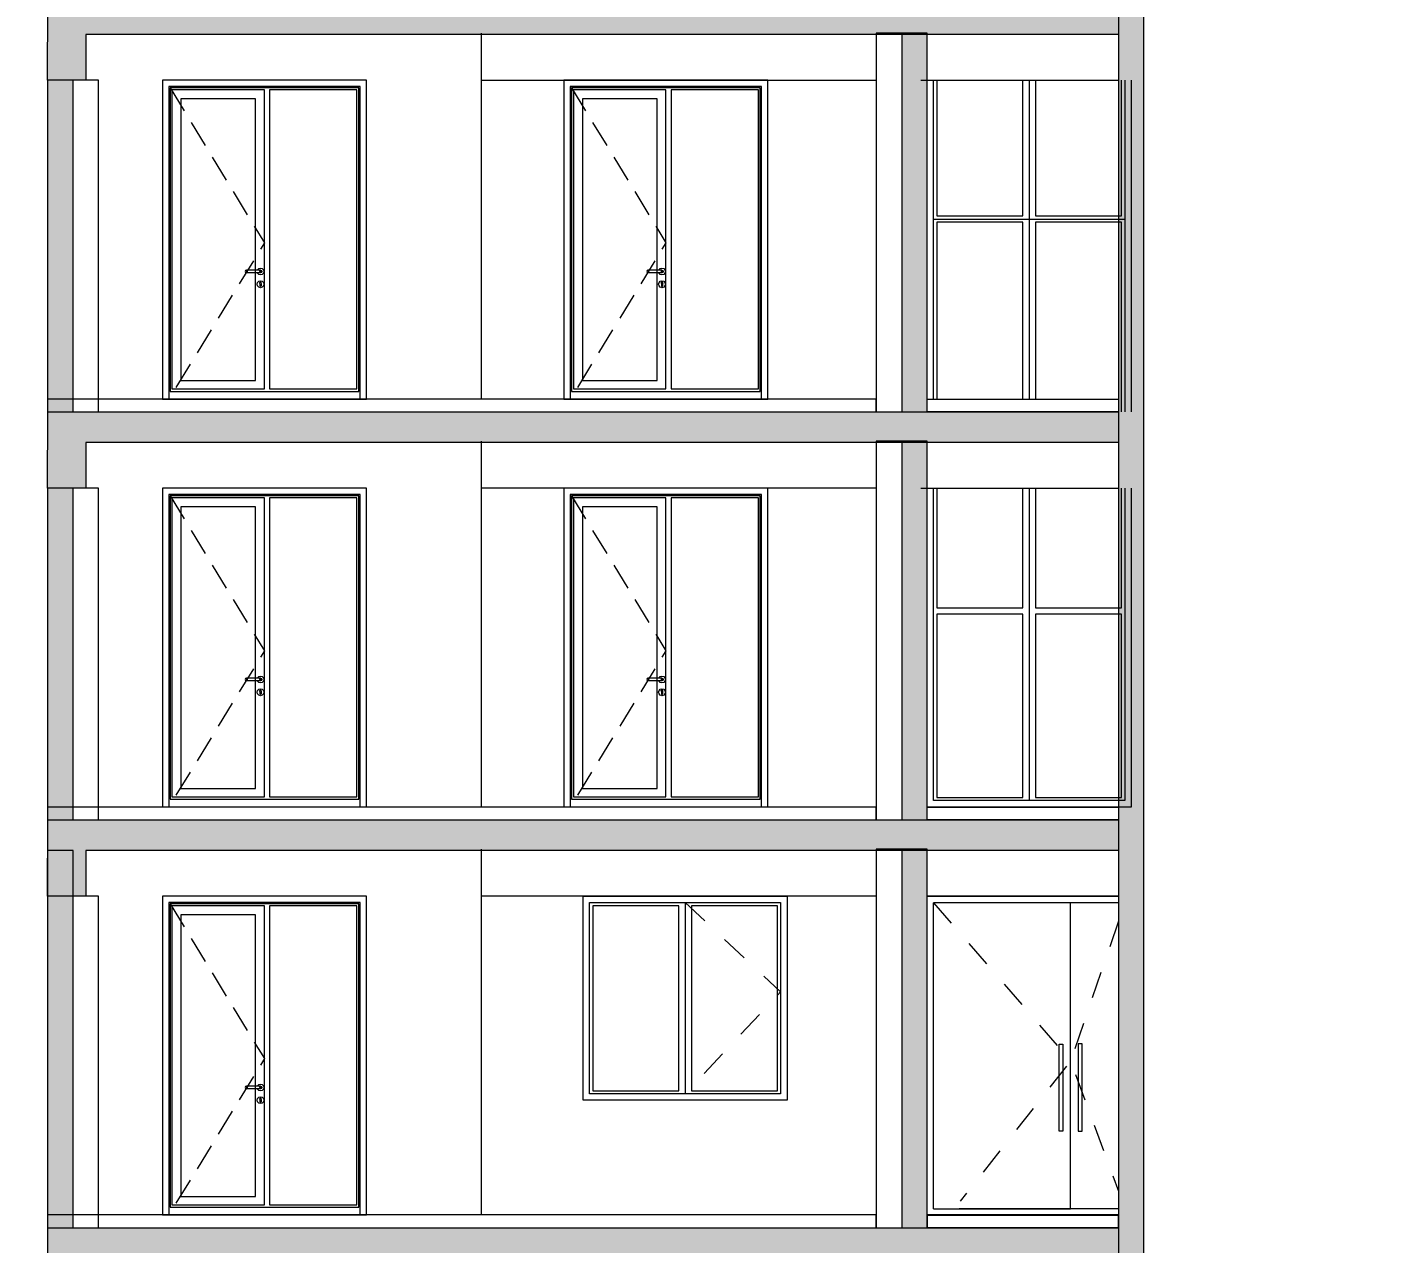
# Model space of a CAD drawing. Header units: millimetres. Extents: x 475206255 to 476720147, y 4620882299 to 4621447368.
# Drawn here: x 475498150 to 475508718, y 4621046274 to 4621055813 of the extents above; entities that cross this region are included whole.
import ezdxf

# ---------------------------------------------------------------- set-up
doc = ezdxf.new("R2010")
doc.units = ezdxf.units.MM
doc.header["$MEASUREMENT"] = 0
doc.linetypes.add('Dashed', pattern=[423.333333, 211.666667, -211.666667])
doc.linetypes.add('Hidden Line', pattern=[317.5, 211.666667, -105.833333])
for name, color, linetype, lineweight, true_color in [('0_Pen_No__7_Pen_No__12', 7, 'Continuous', 0, 0x939598), ('2D Drafting - General_Pen_No__7_Pen_No__12', 7, 'Continuous', 0, 0x939598), ('gegmebi_Pen_No__7_Pen_No__7_Pen_No__12', 7, 'Continuous', 0, 0x939598), ('kar-panjara_Pen_No__7_Pen_No__7_Pen_No__12', 7, 'Continuous', 0, 0x939598), ('New_gegmebi_Pen_No__7_Pen_No__252', 7, 'Continuous', 0, 0x666666)]:
    doc.layers.add(name, color=color, linetype=linetype, lineweight=lineweight, true_color=true_color)
for name, color, linetype, lineweight in [('0_Pen_No__7_Pen_No__253', 252, 'Continuous', 0), ('2D Drafting - General_Pen_No__250_Pen_No__7', 7, 'Continuous', 0), ('2D Drafting - General_Pen_No__7_Pen_No__253', 252, 'Continuous', 0), ('gegmebi_Pen_No__7_Pen_No__250', 7, 'Continuous', 0), ('New_2D Drafting - General_Pen_No__250_Pen_No__154', 154, 'Continuous', 0), ('New_2D Drafting - General_Pen_No__250_Pen_No__7', 7, 'Continuous', 0), ('New_gegmebi_Pen_No__7_Pen_No__250', 7, 'Continuous', 0), ('New_gegmebi_Pen_No__7_Pen_No__4', 7, 'Continuous', 0), ('New_Structural - Bearing_Pen_No__250', 7, 'Continuous', 0), ('New_Structural - Bearing_Pen_No__253', 252, 'Continuous', 0), ('Structural - Bearing_Pen_No__7_Pen_No__7_Pen_No__253', 252, 'Continuous', 0), ('zoma_Pen_No__142', 142, 'Continuous', 0)]:
    doc.layers.add(name, color=color, linetype=linetype, lineweight=lineweight)
doc.layers.add('zoma', color=7, linetype='Continuous')
doc.styles.add('GENERATED_STYLE_2', font='arial.ttf')
doc.dimstyles.new('GENERATED_STYLE__25', dxfattribs={"dimtxt": 200, "dimasz": 64.421331, "dimexe": 0.18, "dimexo": 3, "dimgap": 0, "dimtad": 1, "dimtih": 1, "dimtoh": 1, "dimlfac": 0.001, "dimzin": 0, "dimdsep": 46, "dimtxsty": 'GENERATED_STYLE_2', "dimblk": 'ARROWHEAD_2', "dimblk1": 'ARROWHEAD_2', "dimblk2": 'ARROWHEAD_2', "dimcen": 0.09, "dimclrd": 142, "dimclre": 142, "dimclrt": 142, "dimadec": 0, "dimazin": 0, "dimtfac": 1, "dimtdec": 4, "dimtmove": 2, "dimatfit": 3, "dimfxl": 1, "dimtolj": 1, "dimtzin": 0, "dimarcsym": 0})
doc.dimstyles.new('GENERATED_STYLE__3', dxfattribs={"dimtxt": 200, "dimasz": 64.421331, "dimexe": 0.18, "dimexo": 3, "dimgap": 0, "dimtad": 1, "dimtih": 1, "dimtoh": 1, "dimlfac": 0.001, "dimzin": 0, "dimdsep": 46, "dimtxsty": 'GENERATED_STYLE_2', "dimblk": 'ARROWHEAD_2', "dimblk1": 'ARROWHEAD_2', "dimblk2": 'ARROWHEAD_2', "dimcen": 0.09, "dimclrd": 142, "dimclre": 142, "dimclrt": 142, "dimadec": 0, "dimazin": 0, "dimtfac": 1, "dimtdec": 4, "dimtmove": 0, "dimatfit": 3, "dimfxl": 1, "dimtolj": 1, "dimtzin": 0, "dimarcsym": 0})

# ---------------------------------------------------------------- blocks, each defined once
blk = doc.blocks.new('*D1593', base_point=(475826096, 4621095193))
at = {"layer": 'zoma_Pen_No__142', "color": 142, "linetype": 'Continuous', "lineweight": 0, "transparency": 16777216}
for p, q in [((475497636, 4621038370), (475497587, 4621038285)), ((475497612, 4621038264), (475497612, 4621038391)), ((475498036, 4621038370), (475497987, 4621038285)), ((475498012, 4621038264), (475498012, 4621038391)), ((475497612, 4621038328), (475498012, 4621038328))]:
    blk.add_line(p, q, dxfattribs=at)
at = {"layer": 'zoma_Pen_No__142', "color": 142, "lineweight": 0, "transparency": 16777216, "insert": (475497895, 4621038425), "char_height": 200, "attachment_point": 7, "style": 'GENERATED_STYLE_2'}
blk.add_mtext('\\A1;{\\pql;\\fArial|b0|i0|c204|p0;\\W1.000000;0.30}', dxfattribs=at)
blk = doc.blocks.new('ARROWHEAD_2')
at = {"color": 0, "linetype": 'Continuous', "lineweight": 0}
for p, q in [((0, 0), (-1, 0)), ((-0.38, -0.66), (0.38, 0.66))]:
    blk.add_line(p, q, dxfattribs=at)
blk = doc.blocks.new('*D1594', base_point=(475826096, 4621095193))
at = {"layer": 'zoma_Pen_No__142', "color": 142, "linetype": 'Continuous', "lineweight": 0, "transparency": 16777216}
for p, q in [((475498036, 4621038370), (475497987, 4621038285)), ((475498012, 4621038264), (475498012, 4621038391)), ((475498336, 4621038370), (475498287, 4621038285)), ((475498312, 4621038264), (475498312, 4621038391)), ((475498012, 4621038328), (475498312, 4621038328))]:
    blk.add_line(p, q, dxfattribs=at)
blk = doc.blocks.new('*D1595', base_point=(475826096, 4621095193))
at = {"layer": 'zoma_Pen_No__142', "color": 142, "linetype": 'Continuous', "lineweight": 0, "transparency": 16777216}
for p, q in [((475498336, 4621038370), (475498287, 4621038285)), ((475498312, 4621038264), (475498312, 4621038391)), ((475498736, 4621038370), (475498687, 4621038285)), ((475498712, 4621038264), (475498712, 4621038391)), ((475498312, 4621038328), (475498712, 4621038328))]:
    blk.add_line(p, q, dxfattribs=at)
blk = doc.blocks.new('*D1596', base_point=(475826096, 4621095193))
at = {"layer": 'zoma_Pen_No__142', "color": 142, "linetype": 'Continuous', "lineweight": 0, "transparency": 16777216}
for p, q in [((475498736, 4621038370), (475498687, 4621038285)), ((475498712, 4621038264), (475498712, 4621038391)), ((475504836, 4621038370), (475504787, 4621038285)), ((475504812, 4621038264), (475504812, 4621038391)), ((475498712, 4621038328), (475504812, 4621038328))]:
    blk.add_line(p, q, dxfattribs=at)
at = {"layer": 'zoma_Pen_No__142', "color": 142, "lineweight": 0, "transparency": 16777216, "char_height": 200, "attachment_point": 7, "style": 'GENERATED_STYLE_2'}
for s, insert in [('\\A1;{\\pql;\\fArial|b0|i0|c204|p0;\\W1.000000;0.40}', (475498736, 4621038368)), ('\\A1;{\\pql;\\fArial|b0|i0|c204|p0;\\W1.000000;6.10}', (475501495, 4621038368)), ('\\A1;{\\pql;\\fArial|b0|i0|c204|p0;\\W1.000000;0.40}', (475504253, 4621038368))]:
    blk.add_mtext(s, dxfattribs=dict(at, insert=insert))
blk = doc.blocks.new('*D1597', base_point=(475826096, 4621095193))
at = {"layer": 'zoma_Pen_No__142', "color": 142, "linetype": 'Continuous', "lineweight": 0, "transparency": 16777216}
for p, q in [((475504836, 4621038370), (475504787, 4621038285)), ((475504812, 4621038264), (475504812, 4621038391)), ((475505236, 4621038370), (475505187, 4621038285)), ((475505212, 4621038264), (475505212, 4621038391)), ((475504812, 4621038328), (475505212, 4621038328))]:
    blk.add_line(p, q, dxfattribs=at)
blk = doc.blocks.new('*D1598', base_point=(475826096, 4621095193))
at = {"layer": 'zoma_Pen_No__142', "color": 142, "linetype": 'Continuous', "lineweight": 0, "transparency": 16777216}
for p, q in [((475505236, 4621038370), (475505187, 4621038285)), ((475505212, 4621038264), (475505212, 4621038391)), ((475511736, 4621038370), (475511687, 4621038285)), ((475511712, 4621038264), (475511712, 4621038391)), ((475505212, 4621038328), (475511712, 4621038328))]:
    blk.add_line(p, q, dxfattribs=at)
at = {"layer": 'zoma_Pen_No__142', "color": 142, "lineweight": 0, "transparency": 16777216, "char_height": 200, "attachment_point": 7, "style": 'GENERATED_STYLE_2'}
for s, insert in [('\\A1;{\\pql;\\fArial|b0|i0|c204|p0;\\W1.000000;6.50}', (475508195, 4621038368)), ('\\A1;{\\pql;\\fArial|b0|i0|c204|p0;\\W1.000000;0.40}', (475511153, 4621038368))]:
    blk.add_mtext(s, dxfattribs=dict(at, insert=insert))

msp = doc.modelspace()

# ---------------------------------------------------------------- hatches: boundary and pattern name
at = {"layer": '2D Drafting - General_Pen_No__250_Pen_No__7', "linetype": 'Continuous', "lineweight": 0}
for points in [[(475498312.376, 4621055994.373), (475506712.213, 4621055994.373), (475506712.213, 4621055754.188), (475498612.376, 4621055754.188), (475498612.376, 4621055394.373), (475498312.276, 4621055394.373)], [(475498312.376, 4621052794.55), (475506712.213, 4621052794.55), (475506712.213, 4621052554.543), (475498612.376, 4621052554.543), (475498612.376, 4621052194.55), (475498312.276, 4621052194.55)], [(475498312.376, 4621049594.55), (475506712.213, 4621049594.55), (475506712.213, 4621049354.543), (475498612.376, 4621049354.543), (475498612.376, 4621048994.55), (475498312.276, 4621048994.55)], [(475498312.376, 4621046394.55), (475506712.213, 4621046394.55), (475506712.213, 4621046154.543), (475498612.376, 4621046154.543), (475498612.376, 4621045794.55), (475498312.276, 4621045794.55)]]:
    msp.add_hatch(color=7, dxfattribs=at).paths.add_polyline_path(points)
at = {"layer": 'New_2D Drafting - General_Pen_No__250_Pen_No__154', "linetype": 'Continuous', "lineweight": 0}
msp.add_hatch(color=154, dxfattribs=at).paths.add_polyline_path([(475506912.213, 4621060143.447), (475506712.213, 4621060143.447), (475506712.213, 4621043244.07), (475506912.213, 4621043244.07)])
at = {"layer": 'New_2D Drafting - General_Pen_No__250_Pen_No__7', "linetype": 'Continuous', "lineweight": 0}
for points in [[(475505012.213, 4621052794.373), (475505212.213, 4621052794.373), (475505212.213, 4621055754.188), (475505012.213, 4621055754.188)], [(475498512.229, 4621055394.373), (475498312.229, 4621055394.373), (475498312.229, 4621052794.55), (475498512.229, 4621052794.55)], [(475505012.213, 4621049594.373), (475505212.213, 4621049594.373), (475505212.213, 4621052554.543), (475505012.213, 4621052554.543)], [(475498512.182, 4621052194.55), (475498312.182, 4621052194.55), (475498312.182, 4621049594.727), (475498512.182, 4621049594.727)], [(475498512.213, 4621049354.543), (475498312.213, 4621049354.543), (475498312.213, 4621046394.727), (475498512.213, 4621046394.727)], [(475505012.213, 4621046394.373), (475505212.213, 4621046394.373), (475505212.213, 4621049354.543), (475505012.213, 4621049354.543)]]:
    msp.add_hatch(color=7, dxfattribs=at).paths.add_polyline_path(points)

# ---------------------------------------------------------------- linework, layer by layer
at = {"layer": '0_Pen_No__7_Pen_No__12', "color": 252, "linetype": 'Continuous', "lineweight": 0, "true_color": 0x939598}
for p, q in [((475505212.213, 4621046493.86), (475505212.213, 4621048993.86)), ((475505262.213, 4621046543.64), (475505262.213, 4621048943.86))]:
    msp.add_line(p, q, dxfattribs=at)
at = {"layer": '0_Pen_No__7_Pen_No__253', "color": 252, "linetype": 'Continuous', "lineweight": 0, "flags": 128}
for points in [[(475505212.215, 4621052894.373), (475505212.215, 4621055394.373)], [(475506812.215, 4621055394.373), (475506812.215, 4621052794.55)], [(475506812.215, 4621052194.24), (475506812.215, 4621049694.24), (475505212.215, 4621049694.24), (475505212.215, 4621052194.24)]]:
    msp.add_lwpolyline(points, dxfattribs=at)
msp.add_lwpolyline([(475502512.514, 4621048994.196), (475504112.514, 4621048994.196), (475504112.514, 4621047394.196), (475502512.514, 4621047394.196)], close=True, dxfattribs=at)
at = {"layer": '2D Drafting - General_Pen_No__250_Pen_No__7', "color": 7, "linetype": 'Continuous', "lineweight": 0, "flags": 128}
for points in [[(475498312.376, 4621055994.373), (475506712.213, 4621055994.373), (475506712.213, 4621055754.188), (475498612.376, 4621055754.188), (475498612.376, 4621055394.373), (475498312.276, 4621055394.373)], [(475498312.376, 4621052794.55), (475506712.213, 4621052794.55), (475506712.213, 4621052554.543), (475498612.376, 4621052554.543), (475498612.376, 4621052194.55), (475498312.276, 4621052194.55)], [(475498312.376, 4621049594.55), (475506712.213, 4621049594.55), (475506712.213, 4621049354.543), (475498612.376, 4621049354.543), (475498612.376, 4621048994.55), (475498312.276, 4621048994.55)], [(475498312.376, 4621046394.55), (475506712.213, 4621046394.55), (475506712.213, 4621046154.543), (475498612.376, 4621046154.543), (475498612.376, 4621045794.55), (475498312.276, 4621045794.55)]]:
    msp.add_lwpolyline(points, close=True, dxfattribs=at)
at = {"layer": '2D Drafting - General_Pen_No__7_Pen_No__12', "color": 252, "linetype": 'Dashed', "lineweight": 0, "true_color": 0x939598, "flags": 128}
for points in [[(475505262.213, 4621048943.86), (475506337.213, 4621047703.61), (475505471.91, 4621046603.701)], [(475506712.213, 4621048797.947), (475506337.213, 4621047703.61), (475506712.213, 4621046680.131)]]:
    msp.add_lwpolyline(points, dxfattribs=at)
at = {"layer": '2D Drafting - General_Pen_No__7_Pen_No__253', "color": 252, "linetype": 'Continuous', "lineweight": 0, "flags": 128}
for points in [[(475499212.569, 4621052894.682), (475500812.569, 4621052894.682), (475500812.569, 4621055394.682), (475499212.569, 4621055394.682)], [(475499212.569, 4621055394.682), (475499212.569, 4621052894.682)], [(475502362.491, 4621052894.682), (475503962.491, 4621052894.682), (475503962.491, 4621055394.682), (475502362.491, 4621055394.682)], [(475502362.491, 4621055394.682), (475502362.491, 4621052894.682)], [(475499212.569, 4621049694.682), (475500812.569, 4621049694.682), (475500812.569, 4621052194.682), (475499212.569, 4621052194.682)], [(475499212.569, 4621052194.682), (475499212.569, 4621049694.682)], [(475502362.491, 4621049694.682), (475503962.491, 4621049694.682), (475503962.491, 4621052194.682), (475502362.491, 4621052194.682)], [(475502362.491, 4621052194.682), (475502362.491, 4621049694.682)], [(475499212.569, 4621046494.682), (475500812.569, 4621046494.682), (475500812.569, 4621048994.682), (475499212.569, 4621048994.682)], [(475499212.569, 4621048994.682), (475499212.569, 4621046494.682)]]:
    msp.add_lwpolyline(points, dxfattribs=at)
for points in [[(475500762.569, 4621055344.681), (475499262.569, 4621055344.681), (475499262.569, 4621052894.683), (475500762.569, 4621052894.684)], [(475500752.569, 4621055334.681), (475499272.569, 4621055334.681), (475499272.569, 4621052954.684), (475500752.569, 4621052954.684)], [(475500012.573, 4621055319.681), (475499287.569, 4621055319.681), (475499287.569, 4621052974.684), (475500012.569, 4621052974.684)], [(475500737.569, 4621055319.681), (475500052.569, 4621055319.681), (475500052.569, 4621052974.684), (475500737.569, 4621052974.684)], [(475503912.491, 4621055344.681), (475502412.491, 4621055344.681), (475502412.491, 4621052894.683), (475503912.491, 4621052894.684)], [(475503902.491, 4621055334.681), (475502422.491, 4621055334.681), (475502422.491, 4621052954.684), (475503902.491, 4621052954.684)], [(475503162.495, 4621055319.681), (475502437.491, 4621055319.681), (475502437.491, 4621052974.684), (475503162.491, 4621052974.684)], [(475503887.491, 4621055319.681), (475503202.491, 4621055319.681), (475503202.491, 4621052974.684), (475503887.491, 4621052974.684)], [(475499942.569, 4621055249.681), (475499357.569, 4621055249.681), (475499357.569, 4621053039.684), (475499942.569, 4621053039.684)], [(475503092.491, 4621055249.681), (475502507.491, 4621055249.681), (475502507.491, 4621053039.684), (475503092.491, 4621053039.684)], [(475500762.569, 4621052144.681), (475499262.569, 4621052144.681), (475499262.569, 4621049694.683), (475500762.569, 4621049694.684)], [(475500752.569, 4621052134.681), (475499272.569, 4621052134.681), (475499272.569, 4621049754.684), (475500752.569, 4621049754.684)], [(475500012.573, 4621052119.681), (475499287.569, 4621052119.681), (475499287.569, 4621049774.684), (475500012.569, 4621049774.684)], [(475500737.569, 4621052119.681), (475500052.569, 4621052119.681), (475500052.569, 4621049774.684), (475500737.569, 4621049774.684)], [(475503912.491, 4621052144.681), (475502412.491, 4621052144.681), (475502412.491, 4621049694.683), (475503912.491, 4621049694.684)], [(475503902.491, 4621052134.681), (475502422.491, 4621052134.681), (475502422.491, 4621049754.684), (475503902.491, 4621049754.684)], [(475503162.495, 4621052119.681), (475502437.491, 4621052119.681), (475502437.491, 4621049774.684), (475503162.491, 4621049774.684)], [(475503887.491, 4621052119.681), (475503202.491, 4621052119.681), (475503202.491, 4621049774.684), (475503887.491, 4621049774.684)], [(475499942.569, 4621052049.681), (475499357.569, 4621052049.681), (475499357.569, 4621049839.684), (475499942.569, 4621049839.684)], [(475503092.491, 4621052049.681), (475502507.491, 4621052049.681), (475502507.491, 4621049839.684), (475503092.491, 4621049839.684)], [(475500762.569, 4621048944.681), (475499262.569, 4621048944.681), (475499262.569, 4621046494.683), (475500762.569, 4621046494.684)], [(475500752.569, 4621048934.681), (475499272.569, 4621048934.681), (475499272.569, 4621046554.684), (475500752.569, 4621046554.684)], [(475500012.573, 4621048919.681), (475499287.569, 4621048919.681), (475499287.569, 4621046574.684), (475500012.569, 4621046574.684)], [(475499942.569, 4621048849.681), (475499357.569, 4621048849.681), (475499357.569, 4621046639.684), (475499942.569, 4621046639.684)], [(475500737.569, 4621048919.681), (475500052.569, 4621048919.681), (475500052.569, 4621046574.684), (475500737.569, 4621046574.684)]]:
    msp.add_lwpolyline(points, close=True, dxfattribs=at)
at = {"layer": '2D Drafting - General_Pen_No__7_Pen_No__253', "color": 252, "linetype": 'Hidden Line', "lineweight": 0, "flags": 128}
for points in [[(475499272.569, 4621055334.681), (475500012.569, 4621054120.559), (475499263.346, 4621052895.967)], [(475502422.491, 4621055334.681), (475503162.491, 4621054120.559), (475502413.268, 4621052895.967)], [(475499272.569, 4621052134.681), (475500012.569, 4621050920.559), (475499263.346, 4621049695.967)], [(475502422.491, 4621052134.681), (475503162.491, 4621050920.559), (475502413.268, 4621049695.967)], [(475499272.569, 4621048934.681), (475500012.569, 4621047720.559), (475499263.346, 4621046495.967)]]:
    msp.add_lwpolyline(points, dxfattribs=at)
at = {"layer": '2D Drafting - General_Pen_No__7_Pen_No__253', "color": 252, "linetype": 'Dashed', "lineweight": 0, "flags": 128}
msp.add_lwpolyline([(475503312.137, 4621048944.792), (475504062.308, 4621048244.975), (475503312.574, 4621047444.196)], dxfattribs=at)
at = {"layer": 'gegmebi_Pen_No__7_Pen_No__250', "color": 7, "linetype": 'Continuous', "lineweight": 0, "flags": 128}
for points in [[(475498312.213, 4621052794.55), (475504812.213, 4621052794.55), (475504812.213, 4621052894.682), (475498312.213, 4621052894.682)], [(475498312.213, 4621049593.727), (475504812.213, 4621049593.727), (475504812.213, 4621049694.24), (475498312.213, 4621049694.24)], [(475498312.213, 4621046394.108), (475504812.213, 4621046394.108), (475504812.213, 4621046494.24), (475498312.213, 4621046494.24)], [(475505212.213, 4621046394.108), (475506712.213, 4621046394.108), (475506712.213, 4621046494.24), (475505212.213, 4621046494.24)]]:
    msp.add_lwpolyline(points, close=True, dxfattribs=at)
at = {"layer": 'gegmebi_Pen_No__7_Pen_No__7_Pen_No__12', "color": 252, "linetype": 'Continuous', "lineweight": 0, "true_color": 0x939598, "flags": 128}
for points in [[(475505212.213, 4621048993.86), (475506712.213, 4621048993.86)], [(475506712.213, 4621048943.86), (475505262.213, 4621048943.86)], [(475505212.213, 4621046493.86), (475506712.213, 4621046493.86)], [(475506712.213, 4621046543.666), (475505462.071, 4621046543.666)]]:
    msp.add_lwpolyline(points, dxfattribs=at)
for points in [[(475506247.213, 4621047151.782), (475506247.213, 4621047835.472), (475506277.213, 4621047835.472), (475506277.213, 4621047151.782)], [(475506427.213, 4621047151.782), (475506427.213, 4621047835.524), (475506397.213, 4621047835.524), (475506397.213, 4621047151.782)]]:
    msp.add_lwpolyline(points, close=True, dxfattribs=at)
at = {"layer": 'kar-panjara_Pen_No__7_Pen_No__7_Pen_No__12', "color": 252, "linetype": 'Continuous', "lineweight": 0, "true_color": 0x939598, "flags": 128}
msp.add_lwpolyline([(475505262.213, 4621046543.64), (475506337.213, 4621046543.64), (475506337.213, 4621048943.86), (475505262.213, 4621048943.86)], dxfattribs=at)
at = {"layer": 'New_2D Drafting - General_Pen_No__250_Pen_No__7', "color": 7, "linetype": 'Continuous', "lineweight": 0, "flags": 128}
for points in [[(475506912.213, 4621060143.447), (475506712.213, 4621060143.447), (475506712.213, 4621043244.07), (475506912.213, 4621043244.07)], [(475505012.213, 4621052794.373), (475505212.213, 4621052794.373), (475505212.213, 4621055754.188), (475505012.213, 4621055754.188)], [(475498512.229, 4621055394.373), (475498312.229, 4621055394.373), (475498312.229, 4621052794.55), (475498512.229, 4621052794.55)], [(475505012.213, 4621049594.373), (475505212.213, 4621049594.373), (475505212.213, 4621052554.543), (475505012.213, 4621052554.543)], [(475498512.182, 4621052194.55), (475498312.182, 4621052194.55), (475498312.182, 4621049594.727), (475498512.182, 4621049594.727)], [(475498512.213, 4621049354.543), (475498312.213, 4621049354.543), (475498312.213, 4621046394.727), (475498512.213, 4621046394.727)], [(475505012.213, 4621046394.373), (475505212.213, 4621046394.373), (475505212.213, 4621049354.543), (475505012.213, 4621049354.543)]]:
    msp.add_lwpolyline(points, close=True, dxfattribs=at)
at = {"layer": 'New_gegmebi_Pen_No__7_Pen_No__250', "color": 7, "linetype": 'Continuous', "lineweight": 0, "flags": 128}
for points in [[(475506712.213, 4621052794.55), (475505212.215, 4621052794.55), (475505212.215, 4621052894.373), (475506712.213, 4621052894.373)], [(475506712.213, 4621049593.7), (475505212.215, 4621049593.7), (475505212.215, 4621049694.24), (475506712.213, 4621049694.24)], [(475506712.213, 4621046393.7), (475505212.213, 4621046393.7), (475505212.213, 4621046494.24), (475506712.213, 4621046494.24)]]:
    msp.add_lwpolyline(points, close=True, dxfattribs=at)
at = {"layer": 'New_gegmebi_Pen_No__7_Pen_No__252', "color": 251, "linetype": 'Continuous', "lineweight": 0, "true_color": 0x666666}
for p, q in [((475504812.213, 4621055394.196), (475501712.491, 4621055394.196)), ((475505162.213, 4621055394.373), (475506712.213, 4621055394.373)), ((475504812.213, 4621052194.196), (475501712.491, 4621052194.196)), ((475505162.213, 4621052194.55), (475506712.213, 4621052194.55)), ((475504812.213, 4621048994.196), (475501712.491, 4621048994.196)), ((475506712.213, 4621048994.727), (475505212.213, 4621048994.727))]:
    msp.add_line(p, q, dxfattribs=at)
at = {"layer": 'New_gegmebi_Pen_No__7_Pen_No__4', "color": 7, "linetype": 'Continuous', "lineweight": 0}
for points in [[(475504812.213, 4621052794.373), (475505212.213, 4621052794.373), (475505212.213, 4621055764.189), (475504812.213, 4621055764.189)], [(475498312.213, 4621052794.373), (475498712.213, 4621052794.373), (475498712.213, 4621055394.373), (475498312.213, 4621055394.373)], [(475504812.213, 4621049594.373), (475505212.213, 4621049594.373), (475505212.213, 4621052564.189), (475504812.213, 4621052564.189)], [(475498312.213, 4621049594.373), (475498712.213, 4621049594.373), (475498712.213, 4621052194.55), (475498312.213, 4621052194.55)], [(475504812.213, 4621046394.373), (475505212.213, 4621046394.373), (475505212.213, 4621049364.189), (475504812.213, 4621049364.189)], [(475498312.213, 4621046394.373), (475498712.213, 4621046394.373), (475498712.213, 4621048994.55), (475498312.213, 4621048994.55)]]:
    msp.add_lwpolyline(points, close=True, dxfattribs=at)
at = {"layer": 'New_Structural - Bearing_Pen_No__250', "color": 7, "linetype": 'Continuous', "lineweight": 0}
for p, q in [((475501712.491, 4621055764.188), (475501712.491, 4621052894.24)), ((475501712.491, 4621052564.188), (475501712.491, 4621049694.24)), ((475501712.491, 4621049364.188), (475501712.491, 4621046494.24))]:
    msp.add_line(p, q, dxfattribs=at)
at = {"layer": 'New_Structural - Bearing_Pen_No__253', "color": 252, "linetype": 'Continuous', "lineweight": 0}
for p, q in [((475499864.608, 4621053901.753), (475499861.679, 4621053894.682)), ((475499861.679, 4621053894.682), (475499864.608, 4621053887.611)), ((475499866.16, 4621053901.753), (475499863.401, 4621053894.682)), ((475499863.401, 4621053894.682), (475499866.16, 4621053887.611)), ((475499871.679, 4621053904.682), (475499864.608, 4621053901.753)), ((475499870.974, 4621053901.753), (475499868.863, 4621053894.682)), ((475499868.863, 4621053894.682), (475499870.974, 4621053887.611)), ((475499872.821, 4621053904.682), (475499871.679, 4621053904.682)), ((475499876.072, 4621053904.682), (475499872.821, 4621053904.682)), ((475499880.939, 4621053904.682), (475499876.072, 4621053904.682)), ((475499878.18, 4621053901.753), (475499877.037, 4621053894.682)), ((475499877.037, 4621053894.682), (475499878.18, 4621053887.611)), ((475499886.679, 4621053904.682), (475499880.939, 4621053904.682)), ((475499966.679, 4621053904.682), (475499886.679, 4621053904.682)), ((475499957.358, 4621053904.682), (475499958.296, 4621053908.182)), ((475499958.296, 4621053908.182), (475499968.179, 4621053918.065)), ((475499972.419, 4621053904.682), (475499966.679, 4621053904.682)), ((475499968.179, 4621053918.065), (475499981.679, 4621053921.682)), ((475499977.286, 4621053904.682), (475499972.419, 4621053904.682)), ((475499975.178, 4621053901.753), (475499976.321, 4621053894.682)), ((475499976.321, 4621053894.682), (475499975.178, 4621053887.611)), ((475499980.537, 4621053904.682), (475499977.286, 4621053904.682)), ((475499981.679, 4621053904.682), (475499980.537, 4621053904.682)), ((475499981.679, 4621053921.682), (475499995.179, 4621053918.065)), ((475499981.679, 4621053904.682), (475499988.75, 4621053901.753)), ((475499982.384, 4621053901.753), (475499984.495, 4621053894.682)), ((475499984.495, 4621053894.682), (475499982.384, 4621053887.611)), ((475499987.198, 4621053901.753), (475499989.957, 4621053894.682)), ((475499989.957, 4621053894.682), (475499987.198, 4621053887.611)), ((475499988.75, 4621053901.753), (475499991.679, 4621053894.682)), ((475499991.679, 4621053894.682), (475499988.75, 4621053887.611)), ((475499995.179, 4621053918.065), (475500005.062, 4621053908.182)), ((475500005.062, 4621053908.182), (475500008.679, 4621053894.682)), ((475500008.679, 4621053894.682), (475500005.062, 4621053881.182)), ((475503014.529, 4621053901.753), (475503011.601, 4621053894.682)), ((475503011.601, 4621053894.682), (475503014.529, 4621053887.611)), ((475503016.082, 4621053901.753), (475503013.323, 4621053894.682)), ((475503013.323, 4621053894.682), (475503016.082, 4621053887.611)), ((475503021.601, 4621053904.682), (475503014.529, 4621053901.753)), ((475503020.896, 4621053901.753), (475503018.784, 4621053894.682)), ((475503018.784, 4621053894.682), (475503020.896, 4621053887.611)), ((475503022.742, 4621053904.682), (475503021.601, 4621053904.682)), ((475503025.994, 4621053904.682), (475503022.742, 4621053904.682)), ((475503030.86, 4621053904.682), (475503025.994, 4621053904.682)), ((475503028.101, 4621053901.753), (475503026.958, 4621053894.682)), ((475503026.958, 4621053894.682), (475503028.101, 4621053887.611)), ((475503036.601, 4621053904.682), (475503030.86, 4621053904.682)), ((475503116.601, 4621053904.682), (475503036.601, 4621053904.682)), ((475503107.28, 4621053904.682), (475503108.218, 4621053908.182)), ((475503108.218, 4621053908.182), (475503118.101, 4621053918.065)), ((475503122.341, 4621053904.682), (475503116.601, 4621053904.682)), ((475503118.101, 4621053918.065), (475503131.601, 4621053921.682)), ((475503127.207, 4621053904.682), (475503122.341, 4621053904.682)), ((475503125.1, 4621053901.753), (475503126.243, 4621053894.682)), ((475503126.243, 4621053894.682), (475503125.1, 4621053887.611)), ((475503130.459, 4621053904.682), (475503127.207, 4621053904.682)), ((475503131.601, 4621053904.682), (475503130.459, 4621053904.682)), ((475503131.601, 4621053921.682), (475503145.101, 4621053918.065)), ((475503131.601, 4621053904.682), (475503138.672, 4621053901.753)), ((475503132.305, 4621053901.753), (475503134.417, 4621053894.682)), ((475503134.417, 4621053894.682), (475503132.305, 4621053887.611)), ((475503137.12, 4621053901.753), (475503139.879, 4621053894.682)), ((475503139.879, 4621053894.682), (475503137.12, 4621053887.611)), ((475503138.672, 4621053901.753), (475503141.601, 4621053894.682)), ((475503141.601, 4621053894.682), (475503138.672, 4621053887.611)), ((475503145.101, 4621053918.065), (475503154.983, 4621053908.182)), ((475503154.983, 4621053908.182), (475503158.601, 4621053894.682)), ((475503158.601, 4621053894.682), (475503154.983, 4621053881.182)), ((475499864.608, 4621053887.611), (475499871.679, 4621053884.682)), ((475499872.821, 4621053884.682), (475499871.679, 4621053884.682)), ((475499876.072, 4621053884.682), (475499872.821, 4621053884.682)), ((475499880.939, 4621053884.682), (475499876.072, 4621053884.682)), ((475499886.679, 4621053884.682), (475499880.939, 4621053884.682)), ((475499966.679, 4621053884.682), (475499886.679, 4621053884.682)), ((475499954.679, 4621053794.682), (475499958.296, 4621053808.182)), ((475499958.296, 4621053781.182), (475499954.679, 4621053794.682)), ((475499958.296, 4621053881.182), (475499957.358, 4621053884.682)), ((475499968.179, 4621053871.3), (475499958.296, 4621053881.182)), ((475499958.296, 4621053808.182), (475499968.179, 4621053818.065)), ((475499972.419, 4621053884.682), (475499966.679, 4621053884.682)), ((475499981.679, 4621053867.682), (475499968.179, 4621053871.3)), ((475499968.179, 4621053818.065), (475499981.679, 4621053821.682)), ((475499977.286, 4621053884.682), (475499972.419, 4621053884.682)), ((475499974.959, 4621053806.322), (475499974.211, 4621053804.375)), ((475499974.211, 4621053804.375), (475499976.679, 4621053799.082)), ((475499974.959, 4621053806.322), (475499976.304, 4621053809.826)), ((475499981.679, 4621053812.108), (475499976.304, 4621053809.826)), ((475499976.679, 4621053799.082), (475499976.679, 4621053797.569)), ((475499976.679, 4621053797.569), (475499976.679, 4621053794.682)), ((475499976.679, 4621053794.682), (475499976.679, 4621053791.796)), ((475499976.679, 4621053791.796), (475499976.679, 4621053786.022)), ((475499976.679, 4621053786.022), (475499976.679, 4621053782.182)), ((475499980.537, 4621053884.682), (475499977.286, 4621053884.682)), ((475499981.679, 4621053884.682), (475499980.537, 4621053884.682)), ((475499988.75, 4621053887.611), (475499981.679, 4621053884.682)), ((475499995.179, 4621053871.3), (475499981.679, 4621053867.682)), ((475499981.679, 4621053821.682), (475499995.179, 4621053818.065)), ((475499987.054, 4621053809.826), (475499981.679, 4621053812.108)), ((475499986.679, 4621053799.082), (475499989.147, 4621053804.375)), ((475499986.679, 4621053797.569), (475499986.679, 4621053799.082)), ((475499986.679, 4621053797.569), (475499986.679, 4621053794.682)), ((475499986.679, 4621053794.682), (475499986.679, 4621053791.796)), ((475499986.679, 4621053791.796), (475499986.679, 4621053786.022)), ((475499986.679, 4621053786.022), (475499986.679, 4621053782.182)), ((475499988.399, 4621053806.322), (475499987.054, 4621053809.826)), ((475499988.399, 4621053806.322), (475499989.147, 4621053804.375)), ((475500005.062, 4621053881.182), (475499995.179, 4621053871.3)), ((475499995.179, 4621053818.065), (475500005.062, 4621053808.182)), ((475500005.062, 4621053808.182), (475500008.679, 4621053794.682)), ((475500008.679, 4621053794.682), (475500005.062, 4621053781.182)), ((475503014.529, 4621053887.611), (475503021.601, 4621053884.682)), ((475503022.742, 4621053884.682), (475503021.601, 4621053884.682)), ((475503025.994, 4621053884.682), (475503022.742, 4621053884.682)), ((475503030.86, 4621053884.682), (475503025.994, 4621053884.682)), ((475503036.601, 4621053884.682), (475503030.86, 4621053884.682)), ((475503116.601, 4621053884.682), (475503036.601, 4621053884.682)), ((475503104.601, 4621053794.682), (475503108.218, 4621053808.182)), ((475503108.218, 4621053781.182), (475503104.601, 4621053794.682)), ((475503108.218, 4621053881.182), (475503107.28, 4621053884.682)), ((475503118.101, 4621053871.3), (475503108.218, 4621053881.182)), ((475503108.218, 4621053808.182), (475503118.101, 4621053818.065)), ((475503122.341, 4621053884.682), (475503116.601, 4621053884.682)), ((475503131.601, 4621053867.682), (475503118.101, 4621053871.3)), ((475503118.101, 4621053818.065), (475503131.601, 4621053821.682)), ((475503127.207, 4621053884.682), (475503122.341, 4621053884.682)), ((475503124.88, 4621053806.322), (475503124.133, 4621053804.375)), ((475503124.133, 4621053804.375), (475503126.601, 4621053799.082)), ((475503124.88, 4621053806.322), (475503126.225, 4621053809.826)), ((475503131.601, 4621053812.108), (475503126.225, 4621053809.826)), ((475503126.601, 4621053799.082), (475503126.601, 4621053797.569)), ((475503126.601, 4621053797.569), (475503126.601, 4621053794.682)), ((475503126.601, 4621053794.682), (475503126.601, 4621053791.796)), ((475503126.601, 4621053791.796), (475503126.601, 4621053786.022)), ((475503126.601, 4621053786.022), (475503126.601, 4621053782.182)), ((475503130.459, 4621053884.682), (475503127.207, 4621053884.682)), ((475503131.601, 4621053884.682), (475503130.459, 4621053884.682)), ((475503138.672, 4621053887.611), (475503131.601, 4621053884.682)), ((475503145.101, 4621053871.3), (475503131.601, 4621053867.682)), ((475503131.601, 4621053821.682), (475503145.101, 4621053818.065)), ((475503136.976, 4621053809.826), (475503131.601, 4621053812.108)), ((475503136.601, 4621053799.082), (475503139.068, 4621053804.375)), ((475503136.601, 4621053797.569), (475503136.601, 4621053799.082)), ((475503136.601, 4621053797.569), (475503136.601, 4621053794.682)), ((475503136.601, 4621053794.682), (475503136.601, 4621053791.796)), ((475503136.601, 4621053791.796), (475503136.601, 4621053786.022)), ((475503136.601, 4621053786.022), (475503136.601, 4621053782.182)), ((475503138.321, 4621053806.322), (475503136.976, 4621053809.826)), ((475503138.321, 4621053806.322), (475503139.068, 4621053804.375)), ((475503154.983, 4621053881.182), (475503145.101, 4621053871.3)), ((475503145.101, 4621053818.065), (475503154.983, 4621053808.182)), ((475503154.983, 4621053808.182), (475503158.601, 4621053794.682)), ((475503158.601, 4621053794.682), (475503154.983, 4621053781.182)), ((475499968.179, 4621053771.3), (475499958.296, 4621053781.182)), ((475499981.679, 4621053767.682), (475499968.179, 4621053771.3)), ((475499976.679, 4621053782.182), (475499978.143, 4621053778.647)), ((475499978.143, 4621053778.647), (475499981.679, 4621053777.182)), ((475499981.679, 4621053777.182), (475499985.215, 4621053778.647)), ((475499995.179, 4621053771.3), (475499981.679, 4621053767.682)), ((475499985.215, 4621053778.647), (475499986.679, 4621053782.182)), ((475500005.062, 4621053781.182), (475499995.179, 4621053771.3)), ((475503118.101, 4621053771.3), (475503108.218, 4621053781.182)), ((475503131.601, 4621053767.682), (475503118.101, 4621053771.3)), ((475503126.601, 4621053782.182), (475503128.065, 4621053778.647)), ((475503128.065, 4621053778.647), (475503131.601, 4621053777.182)), ((475503131.601, 4621053777.182), (475503135.136, 4621053778.647)), ((475503145.101, 4621053771.3), (475503131.601, 4621053767.682)), ((475503135.136, 4621053778.647), (475503136.601, 4621053782.182)), ((475503154.983, 4621053781.182), (475503145.101, 4621053771.3)), ((475499968.179, 4621050718.065), (475499981.679, 4621050721.682)), ((475499981.679, 4621050721.682), (475499995.179, 4621050718.065)), ((475503118.101, 4621050718.065), (475503131.601, 4621050721.682)), ((475503131.601, 4621050721.682), (475503145.101, 4621050718.065)), ((475499864.608, 4621050701.753), (475499861.679, 4621050694.682)), ((475499861.679, 4621050694.682), (475499864.608, 4621050687.611)), ((475499866.16, 4621050701.753), (475499863.401, 4621050694.682)), ((475499863.401, 4621050694.682), (475499866.16, 4621050687.611)), ((475499871.679, 4621050704.682), (475499864.608, 4621050701.753)), ((475499864.608, 4621050687.611), (475499871.679, 4621050684.682)), ((475499870.974, 4621050701.753), (475499868.863, 4621050694.682)), ((475499868.863, 4621050694.682), (475499870.974, 4621050687.611)), ((475499872.821, 4621050704.682), (475499871.679, 4621050704.682)), ((475499872.821, 4621050684.682), (475499871.679, 4621050684.682)), ((475499876.072, 4621050704.682), (475499872.821, 4621050704.682)), ((475499876.072, 4621050684.682), (475499872.821, 4621050684.682)), ((475499880.939, 4621050704.682), (475499876.072, 4621050704.682)), ((475499880.939, 4621050684.682), (475499876.072, 4621050684.682)), ((475499878.18, 4621050701.753), (475499877.037, 4621050694.682)), ((475499877.037, 4621050694.682), (475499878.18, 4621050687.611)), ((475499886.679, 4621050704.682), (475499880.939, 4621050704.682)), ((475499886.679, 4621050684.682), (475499880.939, 4621050684.682)), ((475499966.679, 4621050704.682), (475499886.679, 4621050704.682)), ((475499966.679, 4621050684.682), (475499886.679, 4621050684.682)), ((475499957.358, 4621050704.682), (475499958.296, 4621050708.182)), ((475499958.296, 4621050681.182), (475499957.358, 4621050684.682)), ((475499958.296, 4621050708.182), (475499968.179, 4621050718.065)), ((475499968.179, 4621050671.3), (475499958.296, 4621050681.182)), ((475499958.296, 4621050608.182), (475499968.179, 4621050618.065)), ((475499972.419, 4621050704.682), (475499966.679, 4621050704.682)), ((475499972.419, 4621050684.682), (475499966.679, 4621050684.682)), ((475499981.679, 4621050667.682), (475499968.179, 4621050671.3)), ((475499968.179, 4621050618.065), (475499981.679, 4621050621.682)), ((475499977.286, 4621050704.682), (475499972.419, 4621050704.682)), ((475499977.286, 4621050684.682), (475499972.419, 4621050684.682)), ((475499975.178, 4621050701.753), (475499976.321, 4621050694.682)), ((475499976.321, 4621050694.682), (475499975.178, 4621050687.611)), ((475499980.537, 4621050704.682), (475499977.286, 4621050704.682)), ((475499980.537, 4621050684.682), (475499977.286, 4621050684.682)), ((475499981.679, 4621050704.682), (475499980.537, 4621050704.682)), ((475499981.679, 4621050684.682), (475499980.537, 4621050684.682)), ((475499981.679, 4621050704.682), (475499988.75, 4621050701.753)), ((475499988.75, 4621050687.611), (475499981.679, 4621050684.682)), ((475499995.179, 4621050671.3), (475499981.679, 4621050667.682)), ((475499981.679, 4621050621.682), (475499995.179, 4621050618.065)), ((475499982.384, 4621050701.753), (475499984.495, 4621050694.682)), ((475499984.495, 4621050694.682), (475499982.384, 4621050687.611)), ((475499987.198, 4621050701.753), (475499989.957, 4621050694.682)), ((475499989.957, 4621050694.682), (475499987.198, 4621050687.611)), ((475499988.75, 4621050701.753), (475499991.679, 4621050694.682)), ((475499991.679, 4621050694.682), (475499988.75, 4621050687.611)), ((475499995.179, 4621050718.065), (475500005.062, 4621050708.182)), ((475500005.062, 4621050681.182), (475499995.179, 4621050671.3)), ((475499995.179, 4621050618.065), (475500005.062, 4621050608.182)), ((475500005.062, 4621050708.182), (475500008.679, 4621050694.682)), ((475500008.679, 4621050694.682), (475500005.062, 4621050681.182)), ((475503014.529, 4621050701.753), (475503011.601, 4621050694.682)), ((475503011.601, 4621050694.682), (475503014.529, 4621050687.611)), ((475503016.082, 4621050701.753), (475503013.323, 4621050694.682)), ((475503013.323, 4621050694.682), (475503016.082, 4621050687.611)), ((475503021.601, 4621050704.682), (475503014.529, 4621050701.753)), ((475503014.529, 4621050687.611), (475503021.601, 4621050684.682)), ((475503020.896, 4621050701.753), (475503018.784, 4621050694.682)), ((475503018.784, 4621050694.682), (475503020.896, 4621050687.611)), ((475503022.742, 4621050704.682), (475503021.601, 4621050704.682)), ((475503022.742, 4621050684.682), (475503021.601, 4621050684.682)), ((475503025.994, 4621050704.682), (475503022.742, 4621050704.682)), ((475503025.994, 4621050684.682), (475503022.742, 4621050684.682)), ((475503030.86, 4621050704.682), (475503025.994, 4621050704.682)), ((475503030.86, 4621050684.682), (475503025.994, 4621050684.682)), ((475503028.101, 4621050701.753), (475503026.958, 4621050694.682)), ((475503026.958, 4621050694.682), (475503028.101, 4621050687.611)), ((475503036.601, 4621050704.682), (475503030.86, 4621050704.682)), ((475503036.601, 4621050684.682), (475503030.86, 4621050684.682)), ((475503116.601, 4621050704.682), (475503036.601, 4621050704.682)), ((475503116.601, 4621050684.682), (475503036.601, 4621050684.682)), ((475503107.28, 4621050704.682), (475503108.218, 4621050708.182)), ((475503108.218, 4621050681.182), (475503107.28, 4621050684.682)), ((475503108.218, 4621050708.182), (475503118.101, 4621050718.065)), ((475503118.101, 4621050671.3), (475503108.218, 4621050681.182)), ((475503108.218, 4621050608.182), (475503118.101, 4621050618.065)), ((475503122.341, 4621050704.682), (475503116.601, 4621050704.682)), ((475503122.341, 4621050684.682), (475503116.601, 4621050684.682)), ((475503131.601, 4621050667.682), (475503118.101, 4621050671.3)), ((475503118.101, 4621050618.065), (475503131.601, 4621050621.682)), ((475503127.207, 4621050704.682), (475503122.341, 4621050704.682)), ((475503127.207, 4621050684.682), (475503122.341, 4621050684.682)), ((475503125.1, 4621050701.753), (475503126.243, 4621050694.682)), ((475503126.243, 4621050694.682), (475503125.1, 4621050687.611)), ((475503130.459, 4621050704.682), (475503127.207, 4621050704.682)), ((475503130.459, 4621050684.682), (475503127.207, 4621050684.682)), ((475503131.601, 4621050704.682), (475503130.459, 4621050704.682)), ((475503131.601, 4621050684.682), (475503130.459, 4621050684.682)), ((475503131.601, 4621050704.682), (475503138.672, 4621050701.753)), ((475503138.672, 4621050687.611), (475503131.601, 4621050684.682)), ((475503145.101, 4621050671.3), (475503131.601, 4621050667.682)), ((475503131.601, 4621050621.682), (475503145.101, 4621050618.065)), ((475503132.305, 4621050701.753), (475503134.417, 4621050694.682)), ((475503134.417, 4621050694.682), (475503132.305, 4621050687.611)), ((475503137.12, 4621050701.753), (475503139.879, 4621050694.682)), ((475503139.879, 4621050694.682), (475503137.12, 4621050687.611)), ((475503138.672, 4621050701.753), (475503141.601, 4621050694.682)), ((475503141.601, 4621050694.682), (475503138.672, 4621050687.611)), ((475503145.101, 4621050718.065), (475503154.983, 4621050708.182)), ((475503154.983, 4621050681.182), (475503145.101, 4621050671.3)), ((475503145.101, 4621050618.065), (475503154.983, 4621050608.182)), ((475503154.983, 4621050708.182), (475503158.601, 4621050694.682)), ((475503158.601, 4621050694.682), (475503154.983, 4621050681.182)), ((475499954.679, 4621050594.682), (475499958.296, 4621050608.182)), ((475499958.296, 4621050581.182), (475499954.679, 4621050594.682)), ((475499968.179, 4621050571.3), (475499958.296, 4621050581.182)), ((475499981.679, 4621050567.682), (475499968.179, 4621050571.3)), ((475499974.959, 4621050606.322), (475499974.211, 4621050604.375)), ((475499974.211, 4621050604.375), (475499976.679, 4621050599.082)), ((475499974.959, 4621050606.322), (475499976.304, 4621050609.826)), ((475499981.679, 4621050612.108), (475499976.304, 4621050609.826)), ((475499976.679, 4621050599.082), (475499976.679, 4621050597.569)), ((475499976.679, 4621050597.569), (475499976.679, 4621050594.682)), ((475499976.679, 4621050594.682), (475499976.679, 4621050591.796)), ((475499976.679, 4621050591.796), (475499976.679, 4621050586.022)), ((475499976.679, 4621050586.022), (475499976.679, 4621050582.182)), ((475499976.679, 4621050582.182), (475499978.143, 4621050578.647)), ((475499978.143, 4621050578.647), (475499981.679, 4621050577.182)), ((475499987.054, 4621050609.826), (475499981.679, 4621050612.108)), ((475499981.679, 4621050577.182), (475499985.215, 4621050578.647)), ((475499995.179, 4621050571.3), (475499981.679, 4621050567.682)), ((475499985.215, 4621050578.647), (475499986.679, 4621050582.182)), ((475499986.679, 4621050599.082), (475499989.147, 4621050604.375)), ((475499986.679, 4621050597.569), (475499986.679, 4621050599.082)), ((475499986.679, 4621050597.569), (475499986.679, 4621050594.682)), ((475499986.679, 4621050594.682), (475499986.679, 4621050591.796)), ((475499986.679, 4621050591.796), (475499986.679, 4621050586.022)), ((475499986.679, 4621050586.022), (475499986.679, 4621050582.182)), ((475499988.399, 4621050606.322), (475499987.054, 4621050609.826)), ((475499988.399, 4621050606.322), (475499989.147, 4621050604.375)), ((475500005.062, 4621050581.182), (475499995.179, 4621050571.3)), ((475500005.062, 4621050608.182), (475500008.679, 4621050594.682)), ((475500008.679, 4621050594.682), (475500005.062, 4621050581.182)), ((475503104.601, 4621050594.682), (475503108.218, 4621050608.182)), ((475503108.218, 4621050581.182), (475503104.601, 4621050594.682)), ((475503118.101, 4621050571.3), (475503108.218, 4621050581.182)), ((475503131.601, 4621050567.682), (475503118.101, 4621050571.3)), ((475503124.88, 4621050606.322), (475503124.133, 4621050604.375)), ((475503124.133, 4621050604.375), (475503126.601, 4621050599.082)), ((475503124.88, 4621050606.322), (475503126.225, 4621050609.826)), ((475503131.601, 4621050612.108), (475503126.225, 4621050609.826)), ((475503126.601, 4621050599.082), (475503126.601, 4621050597.569)), ((475503126.601, 4621050597.569), (475503126.601, 4621050594.682)), ((475503126.601, 4621050594.682), (475503126.601, 4621050591.796)), ((475503126.601, 4621050591.796), (475503126.601, 4621050586.022)), ((475503126.601, 4621050586.022), (475503126.601, 4621050582.182)), ((475503126.601, 4621050582.182), (475503128.065, 4621050578.647)), ((475503128.065, 4621050578.647), (475503131.601, 4621050577.182)), ((475503136.976, 4621050609.826), (475503131.601, 4621050612.108)), ((475503131.601, 4621050577.182), (475503135.136, 4621050578.647)), ((475503145.101, 4621050571.3), (475503131.601, 4621050567.682)), ((475503135.136, 4621050578.647), (475503136.601, 4621050582.182)), ((475503136.601, 4621050599.082), (475503139.068, 4621050604.375)), ((475503136.601, 4621050597.569), (475503136.601, 4621050599.082)), ((475503136.601, 4621050597.569), (475503136.601, 4621050594.682)), ((475503136.601, 4621050594.682), (475503136.601, 4621050591.796)), ((475503136.601, 4621050591.796), (475503136.601, 4621050586.022)), ((475503136.601, 4621050586.022), (475503136.601, 4621050582.182)), ((475503138.321, 4621050606.322), (475503136.976, 4621050609.826)), ((475503138.321, 4621050606.322), (475503139.068, 4621050604.375)), ((475503154.983, 4621050581.182), (475503145.101, 4621050571.3)), ((475503154.983, 4621050608.182), (475503158.601, 4621050594.682)), ((475503158.601, 4621050594.682), (475503154.983, 4621050581.182)), ((475499864.608, 4621047501.753), (475499861.679, 4621047494.682)), ((475499861.679, 4621047494.682), (475499864.608, 4621047487.611)), ((475499866.16, 4621047501.753), (475499863.401, 4621047494.682)), ((475499863.401, 4621047494.682), (475499866.16, 4621047487.611)), ((475499871.679, 4621047504.682), (475499864.608, 4621047501.753)), ((475499864.608, 4621047487.611), (475499871.679, 4621047484.682)), ((475499870.974, 4621047501.753), (475499868.863, 4621047494.682)), ((475499868.863, 4621047494.682), (475499870.974, 4621047487.611)), ((475499872.821, 4621047504.682), (475499871.679, 4621047504.682)), ((475499872.821, 4621047484.682), (475499871.679, 4621047484.682)), ((475499876.072, 4621047504.682), (475499872.821, 4621047504.682)), ((475499876.072, 4621047484.682), (475499872.821, 4621047484.682)), ((475499880.939, 4621047504.682), (475499876.072, 4621047504.682)), ((475499880.939, 4621047484.682), (475499876.072, 4621047484.682)), ((475499878.18, 4621047501.753), (475499877.037, 4621047494.682)), ((475499877.037, 4621047494.682), (475499878.18, 4621047487.611)), ((475499886.679, 4621047504.682), (475499880.939, 4621047504.682)), ((475499886.679, 4621047484.682), (475499880.939, 4621047484.682)), ((475499966.679, 4621047504.682), (475499886.679, 4621047504.682)), ((475499966.679, 4621047484.682), (475499886.679, 4621047484.682)), ((475499957.358, 4621047504.682), (475499958.296, 4621047508.182)), ((475499958.296, 4621047481.182), (475499957.358, 4621047484.682)), ((475499958.296, 4621047508.182), (475499968.179, 4621047518.065)), ((475499968.179, 4621047471.3), (475499958.296, 4621047481.182)), ((475499972.419, 4621047504.682), (475499966.679, 4621047504.682)), ((475499972.419, 4621047484.682), (475499966.679, 4621047484.682)), ((475499968.179, 4621047518.065), (475499981.679, 4621047521.682)), ((475499981.679, 4621047467.682), (475499968.179, 4621047471.3)), ((475499977.286, 4621047504.682), (475499972.419, 4621047504.682)), ((475499977.286, 4621047484.682), (475499972.419, 4621047484.682)), ((475499975.178, 4621047501.753), (475499976.321, 4621047494.682)), ((475499976.321, 4621047494.682), (475499975.178, 4621047487.611)), ((475499980.537, 4621047504.682), (475499977.286, 4621047504.682)), ((475499980.537, 4621047484.682), (475499977.286, 4621047484.682)), ((475499981.679, 4621047504.682), (475499980.537, 4621047504.682)), ((475499981.679, 4621047484.682), (475499980.537, 4621047484.682)), ((475499981.679, 4621047521.682), (475499995.179, 4621047518.065)), ((475499981.679, 4621047504.682), (475499988.75, 4621047501.753)), ((475499988.75, 4621047487.611), (475499981.679, 4621047484.682)), ((475499995.179, 4621047471.3), (475499981.679, 4621047467.682)), ((475499982.384, 4621047501.753), (475499984.495, 4621047494.682)), ((475499984.495, 4621047494.682), (475499982.384, 4621047487.611)), ((475499987.198, 4621047501.753), (475499989.957, 4621047494.682)), ((475499989.957, 4621047494.682), (475499987.198, 4621047487.611)), ((475499988.75, 4621047501.753), (475499991.679, 4621047494.682)), ((475499991.679, 4621047494.682), (475499988.75, 4621047487.611)), ((475499995.179, 4621047518.065), (475500005.062, 4621047508.182)), ((475500005.062, 4621047481.182), (475499995.179, 4621047471.3)), ((475500005.062, 4621047508.182), (475500008.679, 4621047494.682)), ((475500008.679, 4621047494.682), (475500005.062, 4621047481.182)), ((475499954.679, 4621047394.682), (475499958.296, 4621047408.182)), ((475499958.296, 4621047381.182), (475499954.679, 4621047394.682)), ((475499958.296, 4621047408.182), (475499968.179, 4621047418.065)), ((475499968.179, 4621047371.3), (475499958.296, 4621047381.182)), ((475499968.179, 4621047418.065), (475499981.679, 4621047421.682)), ((475499981.679, 4621047367.682), (475499968.179, 4621047371.3)), ((475499974.959, 4621047406.322), (475499974.211, 4621047404.375)), ((475499974.211, 4621047404.375), (475499976.679, 4621047399.082)), ((475499974.959, 4621047406.322), (475499976.304, 4621047409.826)), ((475499981.679, 4621047412.108), (475499976.304, 4621047409.826)), ((475499976.679, 4621047399.082), (475499976.679, 4621047397.569)), ((475499976.679, 4621047397.569), (475499976.679, 4621047394.682)), ((475499976.679, 4621047394.682), (475499976.679, 4621047391.796)), ((475499976.679, 4621047391.796), (475499976.679, 4621047386.022)), ((475499976.679, 4621047386.022), (475499976.679, 4621047382.182)), ((475499976.679, 4621047382.182), (475499978.143, 4621047378.647)), ((475499978.143, 4621047378.647), (475499981.679, 4621047377.182)), ((475499981.679, 4621047421.682), (475499995.179, 4621047418.065)), ((475499987.054, 4621047409.826), (475499981.679, 4621047412.108)), ((475499981.679, 4621047377.182), (475499985.215, 4621047378.647)), ((475499995.179, 4621047371.3), (475499981.679, 4621047367.682)), ((475499985.215, 4621047378.647), (475499986.679, 4621047382.182)), ((475499986.679, 4621047399.082), (475499989.147, 4621047404.375)), ((475499986.679, 4621047397.569), (475499986.679, 4621047399.082)), ((475499986.679, 4621047397.569), (475499986.679, 4621047394.682)), ((475499986.679, 4621047394.682), (475499986.679, 4621047391.796)), ((475499986.679, 4621047391.796), (475499986.679, 4621047386.022)), ((475499986.679, 4621047386.022), (475499986.679, 4621047382.182)), ((475499988.399, 4621047406.322), (475499987.054, 4621047409.826)), ((475499988.399, 4621047406.322), (475499989.147, 4621047404.375)), ((475499995.179, 4621047418.065), (475500005.062, 4621047408.182)), ((475500005.062, 4621047381.182), (475499995.179, 4621047371.3)), ((475500005.062, 4621047408.182), (475500008.679, 4621047394.682)), ((475500008.679, 4621047394.682), (475500005.062, 4621047381.182))]:
    msp.add_line(p, q, dxfattribs=at)
at = {"layer": 'Structural - Bearing_Pen_No__7_Pen_No__7_Pen_No__253', "color": 252, "linetype": 'Continuous', "lineweight": 0}
for p, q in [((475505262.541, 4621052894.373), (475505262.541, 4621055394.373)), ((475505287.541, 4621055394.373), (475505287.541, 4621054331.087)), ((475505962.211, 4621054331.087), (475505962.211, 4621055394.373)), ((475506012.275, 4621055394.373), (475506012.275, 4621052894.373)), ((475506062.216, 4621055394.373), (475506062.216, 4621054331.087)), ((475506737.009, 4621054331.087), (475506737.009, 4621055394.373)), ((475506762.009, 4621055394.373), (475506762.009, 4621052794.55)), ((475505287.541, 4621054331.087), (475505962.211, 4621054331.087)), ((475506062.216, 4621054331.087), (475506737.009, 4621054331.087)), ((475505262.541, 4621054306.087), (475506762.009, 4621054306.087)), ((475505962.211, 4621054281.017), (475505287.541, 4621054281.017)), ((475505287.541, 4621054281.017), (475505287.541, 4621052894.373)), ((475505962.211, 4621052894.373), (475505962.211, 4621054281.017)), ((475506737.009, 4621054281.017), (475506062.216, 4621054281.017)), ((475506062.216, 4621054281.017), (475506062.216, 4621052894.373)), ((475506737.009, 4621052794.55), (475506737.009, 4621054281.017)), ((475505262.541, 4621049744.24), (475505262.541, 4621052194.24)), ((475505287.541, 4621052194.24), (475505287.541, 4621051256.489)), ((475505962.211, 4621051256.489), (475505962.211, 4621052194.24)), ((475506012.275, 4621052194.24), (475506012.275, 4621049744.24)), ((475506062.216, 4621052194.24), (475506062.216, 4621051256.489)), ((475506737.009, 4621051256.489), (475506737.009, 4621052194.24)), ((475506762.009, 4621052194.24), (475506762.009, 4621049744.24)), ((475505287.541, 4621051256.489), (475505962.211, 4621051256.489)), ((475506062.216, 4621051256.489), (475506737.009, 4621051256.489)), ((475505962.211, 4621051206.481), (475505287.541, 4621051206.481)), ((475505287.541, 4621051206.481), (475505287.541, 4621049769.24)), ((475505962.211, 4621049769.24), (475505962.211, 4621051206.481)), ((475506737.009, 4621051206.481), (475506062.216, 4621051206.481)), ((475506062.216, 4621051206.481), (475506062.216, 4621049769.24)), ((475506737.009, 4621049769.24), (475506737.009, 4621051206.481)), ((475506762.009, 4621049744.24), (475505262.541, 4621049744.24)), ((475505287.541, 4621049769.24), (475505962.211, 4621049769.24)), ((475506062.216, 4621049769.24), (475506737.009, 4621049769.24)), ((475502562.84, 4621048944.196), (475504062.32, 4621048944.196)), ((475502562.84, 4621047444.196), (475502562.84, 4621048944.196)), ((475503312.515, 4621048944.196), (475503312.515, 4621048919.146)), ((475504062.308, 4621048944.196), (475504062.308, 4621047444.196)), ((475503262.51, 4621048919.196), (475502587.84, 4621048919.196)), ((475502587.84, 4621048919.196), (475502587.84, 4621047469.196)), ((475503262.51, 4621047469.196), (475503262.51, 4621048919.196)), ((475503312.515, 4621048919.146), (475503312.574, 4621047444.196)), ((475504037.308, 4621048919.196), (475503362.515, 4621048919.196)), ((475503362.515, 4621048919.196), (475503362.515, 4621047469.196)), ((475504037.308, 4621047469.196), (475504037.308, 4621048919.196)), ((475502587.84, 4621047469.196), (475503262.51, 4621047469.196)), ((475503362.515, 4621047469.196), (475504037.308, 4621047469.196)), ((475504062.308, 4621047444.196), (475502562.84, 4621047444.196))]:
    msp.add_line(p, q, dxfattribs=at)

# ---------------------------------------------------------------- dimensions: what is measured, and where the dimension line sits
at = {"layer": 'zoma', "color": 142, "linetype": 'Continuous', "lineweight": 0}
for base, p1, p2, dimstyle, picture, middle in [((475498011.799, 4621038327.867), (475497611.799, 4621090875.812), (475498011.799, 4621090893.079), 'GENERATED_STYLE__3', '*D1593', (475497312.378, 4621038467.867)), ((475498311.799, 4621038327.867), (475498011.799, 4621090893.079), (475498311.799, 4621090893.532), 'GENERATED_STYLE__25', '*D1594', (475498153.795, 4621038524.995)), ((475498711.799, 4621038327.867), (475498311.799, 4621090893.532), (475498711.799, 4621090893.532), 'GENERATED_STYLE__3', '*D1595', (475498995.213, 4621038467.867)), ((475504811.799, 4621038327.867), (475498711.799, 4621090893.532), (475504811.799, 4621090493.532), 'GENERATED_STYLE__3', '*D1596', (475501753.795, 4621038467.867)), ((475505211.799, 4621038327.867), (475504811.799, 4621090493.532), (475505211.799, 4621090893.532), 'GENERATED_STYLE__3', '*D1597', (475504512.378, 4621038467.867)), ((475511711.799, 4621038327.867), (475505211.799, 4621090893.532), (475511711.799, 4621090493.539), 'GENERATED_STYLE__3', '*D1598', (475508453.795, 4621038467.867))]:
    dim = msp.add_linear_dim(base=base, p1=p1, p2=p2, dimstyle=dimstyle, dxfattribs=at)
    dim.commit()
    dim.dimension.update_dxf_attribs({"geometry": picture, "text_midpoint": middle, "dimtype": 160})

doc.saveas('drawing.dxf')
